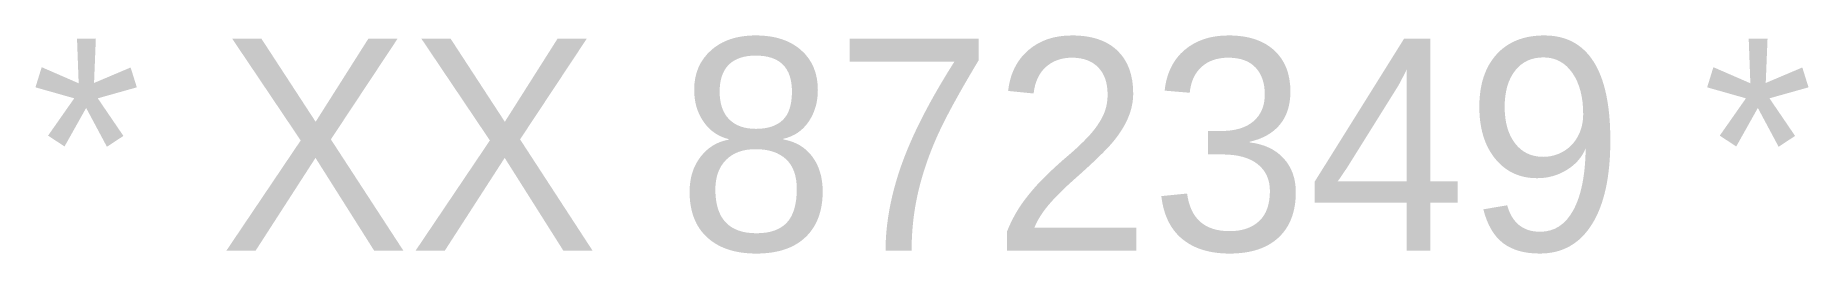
# Model space of a CAD drawing. Extents: x 2.02 to 7.87, y 1.99 to 2.71.
import ezdxf

# ---------------------------------------------------------------- set-up
doc = ezdxf.new("R2010")
doc.units = 0

msp = doc.modelspace()

# ---------------------------------------------------------------- texts
msp.add_text('* XX 872349 *', height=0.7).set_placement((2, 2))

doc.saveas('drawing.dxf')
